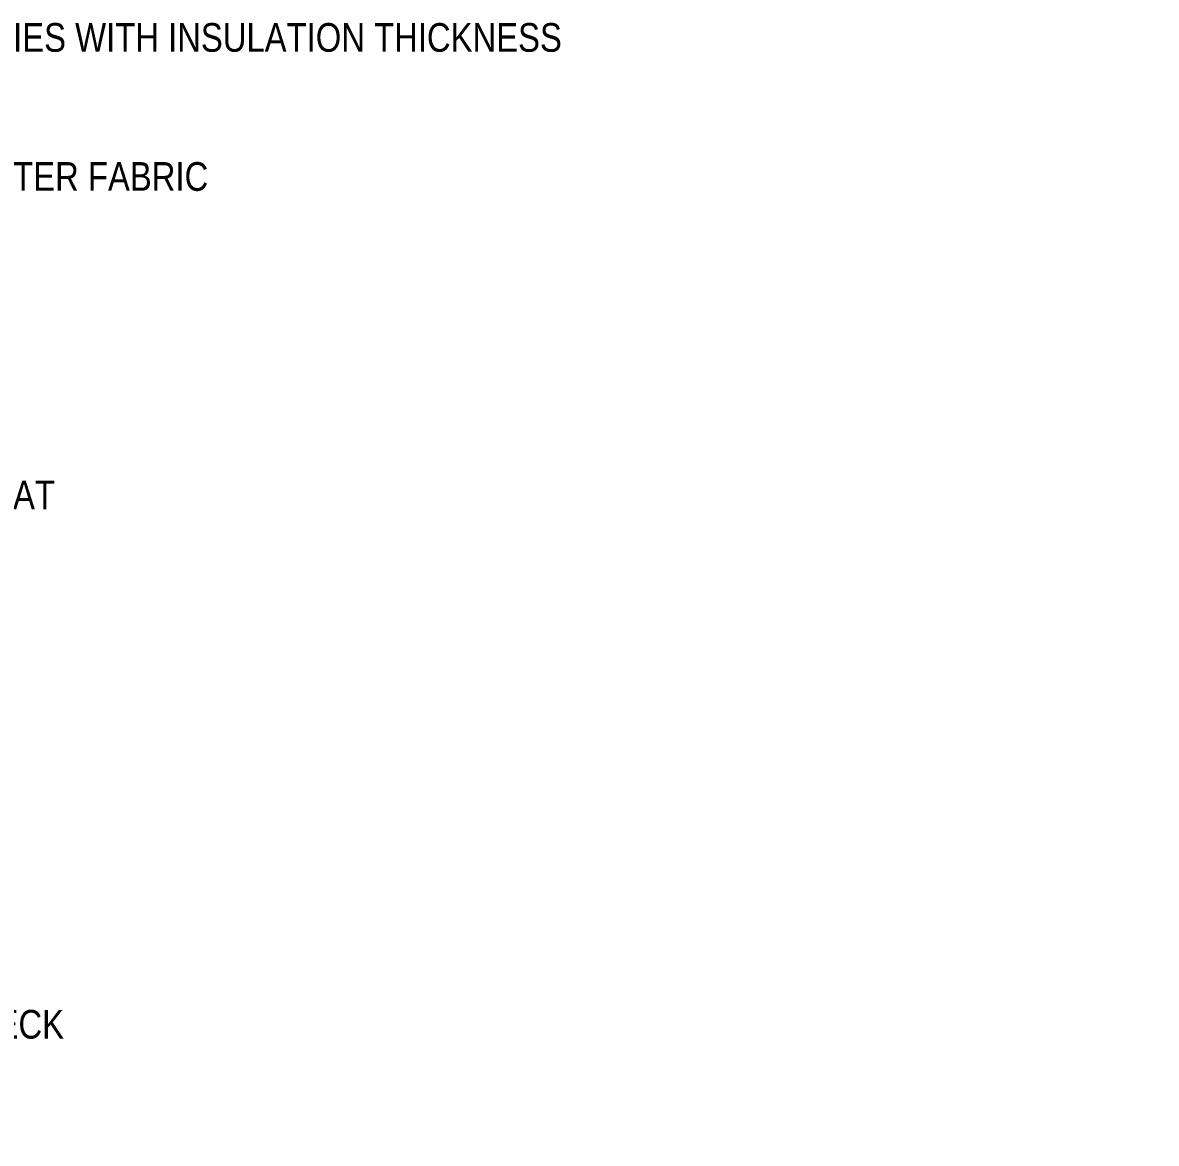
# Model space of a CAD drawing. Header units: inches. Extents: x 0 to 168, y -6 to 22.
# Drawn here: x 55.59 to 84.08, y -6.39 to 21.76 of the extents above; entities that cross this region are included whole.
import ezdxf
from ezdxf import colors
from ezdxf.entities.mleader import LeaderData, LeaderLine
from ezdxf.math import Vec2, Vec3

# ---------------------------------------------------------------- set-up
doc = ezdxf.new("R2010")
doc.units = ezdxf.units.IN
doc.header["$MEASUREMENT"] = 0
doc.layers.add('Text', color=20, linetype='Continuous', lineweight=0)
doc.styles.get("Standard").update_dxf_attribs({"font": ''})
doc.styles.get('Standard').set_extended_font_data('Arial Narrow')

# ---------------------------------------------------------------- blocks, each defined once
blk = doc.blocks.new('_Dot')
at = {"color": 0, "linetype": 'ByBlock', "lineweight": -2}
blk.add_line((-0.5, 0), (-1, 0), dxfattribs=at)
at = {"color": 0, "linetype": 'ByBlock', "const_width": 0.5}
blk.add_lwpolyline([(-0.25, 0, 1), (0.25, 0, 1)], format="xyb", close=True, dxfattribs=at)

msp = doc.modelspace()

# ---------------------------------------------------------------- leaders
at = {"layer": 'Text'}
ml = msp.add_multileader_mtext('Standard', dxfattribs=at)
ml.set_content('BALLAST, WEIGHT VARIES WITH INSULATION THICKNESS', color=256)
ml.set_leader_properties(color=256, lineweight=0)
ml.set_arrow_properties(name='DOT')
ml.build(insert=Vec2(0, 0))
ml.multileader.update_dxf_attribs({"text_left_attachment_type": 2, "text_right_attachment_type": 2, "dogleg_length": 0.36, "arrow_head_size": 0.5, "scale": 8})
ctx = ml.context
ctx.base_point, ctx.scale, ctx.char_height, ctx.arrow_head_size, ctx.landing_gap_size, ctx.plane_origin = Vec3(45.683, 20.774), 8, 0.72, 0.5, 0.36, Vec3(28.546, 14.277)
ctx.left_attachment, ctx.right_attachment = 2, 2
notes = []
notes.append((ctx, [(0, (1, 1, 0), (43.019, 20.774), (1, 0), 2.664, [(0, [(28.546, 14.277)], 0, [])])]))
ctx.mtext.insert, ctx.mtext.width, ctx.mtext.flow_direction = Vec3(46.043, 21.753), 15.28289, 5
ml = msp.add_multileader_mtext('Standard', dxfattribs=at)
ml.set_content('RAM POLY FELT 3.5 FILTER FABRIC', color=256)
ml.set_leader_properties(color=256, lineweight=0)
ml.set_arrow_properties(name='DOT')
ml.build(insert=Vec2(0, 0))
ml.multileader.update_dxf_attribs({"text_left_attachment_type": 2, "text_right_attachment_type": 2, "dogleg_length": 0.36, "arrow_head_size": 0.5, "scale": 8})
ctx = ml.context
ctx.base_point, ctx.scale, ctx.char_height, ctx.arrow_head_size, ctx.landing_gap_size, ctx.plane_origin = Vec3(45.683, 17.281), 8, 0.72, 0.5, 0.36, Vec3(38.028, 11.902)
ctx.left_attachment, ctx.right_attachment = 2, 2
notes.append((ctx, [(0, (1, 1, 0), (43.019, 17.281), (1, 0), 2.664, [(0, [(37.542, 11.902)], 0, [])])]))
ctx.mtext.insert, ctx.mtext.width, ctx.mtext.flow_direction = Vec3(46.043, 18.26), 9.69778, 5
ml = msp.add_multileader_mtext('Standard', dxfattribs=at)
ml.set_content('BARRETT DRAINAGE MAT', color=256)
ml.set_leader_properties(color=256, lineweight=0)
ml.set_arrow_properties(name='DOT')
ml.build(insert=Vec2(0, 0))
ml.multileader.update_dxf_attribs({"text_left_attachment_type": 2, "text_right_attachment_type": 2, "dogleg_length": 0.36, "arrow_head_size": 0.5, "scale": 8})
ctx = ml.context
ctx.base_point, ctx.scale, ctx.char_height, ctx.arrow_head_size, ctx.landing_gap_size, ctx.plane_origin = Vec3(45.683, 9.889), 8, 0.72, 0.5, 0.36, Vec3(38.993, 5.341)
ctx.left_attachment, ctx.right_attachment = 2, 2
notes.append((ctx, [(0, (1, 1, 0), (43.019, 9.889), (1, 0), 2.664, [(0, [(39.364, 7.459)], 0, [])])]))
ctx.mtext.insert, ctx.mtext.flow_direction = Vec3(46.043, 10.261), 5
ml = msp.add_multileader_mtext('Standard', dxfattribs=at)
ml.set_content('PRIMED CONCRETE DECK', color=256)
ml.set_leader_properties(color=256, lineweight=0)
ml.set_arrow_properties(name='DOT')
ml.build(insert=Vec2(0, 0))
ml.multileader.update_dxf_attribs({"text_left_attachment_type": 2, "text_right_attachment_type": 2, "dogleg_length": 0.36, "arrow_head_size": 0.5, "scale": 8})
ctx = ml.context
ctx.base_point, ctx.scale, ctx.char_height, ctx.arrow_head_size, ctx.landing_gap_size, ctx.plane_origin = Vec3(45.683, -3.408), 8, 0.72, 0.5, 0.36, Vec3(31.319, 2.783)
ctx.left_attachment, ctx.right_attachment = 2, 2
notes.append((ctx, [(0, (1, 1, 0), (43.019, -3.408), (1, 0), 2.664, [(0, [(34.986, 2.388)], 0, [])])]))
ctx.mtext.insert, ctx.mtext.flow_direction = Vec3(46.043, -3.035), 5
for ctx, leaders in notes:
    for number, flags, end, landing, length, lines in leaders:
        leader = LeaderData()
        leader.index, (leader.has_last_leader_line, leader.has_dogleg_vector, leader.attachment_direction) = number, flags
        leader.last_leader_point, leader.dogleg_vector, leader.dogleg_length = Vec3(end), Vec3(landing), length
        for number, points, colour, breaks in lines:
            line = LeaderLine()
            line.index, line.vertices, line.color, line.breaks = number, Vec3.list(points), colors.encode_raw_color(colour), breaks
            leader.lines.append(line)
        ctx.leaders.append(leader)

doc.saveas('drawing.dxf')
